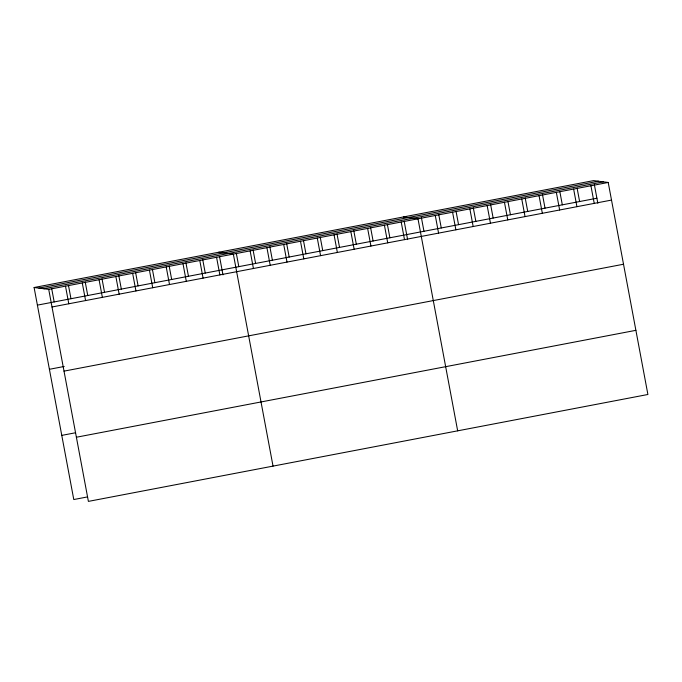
<?xml version="1.0" encoding="UTF-8"?>
<svg xmlns="http://www.w3.org/2000/svg" width="682" height="682" viewBox="0 0 682 682"><rect width="100%" height="100%" fill="white"/><g stroke="black" fill="none" stroke-linecap="round" stroke-linejoin="round"><path stroke-width="1.02" d="M34.1 287.514L593.604 180.611L608.216 182.461L647.9 394.486L88.396 501.389L48.712 289.364L34.1 287.514L73.784 499.539L87.603 496.897M38.925 288.128L598.429 181.216M43.887 288.75L603.399 181.847M48.712 289.364L608.216 182.461M37.399 305.135L596.903 198.232M52.011 306.985L611.515 200.082M49.402 369.294L64.21 366.464M64.014 371.136L623.527 264.232M61.772 435.389L75.6 432.746M76.384 437.239L635.897 330.327M403.377 216.961L417.989 218.803L457.665 430.836M218.734 252.238L233.346 254.088L273.03 466.113M594.38 184.754L597.841 203.245M590.927 185.76L594.227 203.381M577.091 188.061L579.615 201.54M573.63 189.067L576.929 206.689M559.794 191.361L562.318 204.839M556.341 192.375L559.641 209.996M542.505 194.668L545.02 208.146M539.044 195.674L542.343 213.296M525.208 197.976L527.732 211.446M521.747 198.982L525.046 216.603M507.911 201.275L510.434 214.753M504.458 202.281L507.758 219.902M490.622 204.583L493.146 218.061M487.161 205.589L490.46 223.21M473.325 207.882L475.848 221.36M469.872 208.897L473.163 226.518M456.036 211.19L458.551 224.668M452.575 212.196L455.874 229.817M438.739 214.498L441.263 227.967M435.278 215.503L438.577 233.125M421.442 217.797L423.965 231.275M404.153 221.104L407.614 239.595M401.204 222.017L404.503 239.638M387.367 224.31L389.891 237.788M384.418 225.222L387.717 242.843M370.582 227.515L373.105 240.993M367.632 228.427L370.931 246.049M353.796 230.729L356.319 244.199M350.846 231.633L354.146 249.254M337.01 233.935L339.534 247.404M334.061 234.838L337.36 252.459M320.225 237.14L322.748 250.618M317.275 238.052L320.574 255.673M303.439 240.345L305.962 253.823M300.489 241.258L303.788 258.879M286.653 243.551L289.177 257.029M283.703 244.463L287.003 262.084M269.867 246.765L272.391 260.234M266.918 247.668L270.217 265.289M253.082 249.97L255.605 263.44M250.132 250.874L253.431 268.503M236.296 253.175L238.819 266.653M219.51 256.381L222.971 274.872M216.569 257.293L219.86 274.914M202.725 259.586L205.248 273.064M199.783 260.498L203.074 278.12M185.939 262.8L188.462 276.27M182.998 263.704L186.297 281.325M169.162 266.006L171.676 279.484M166.212 266.918L169.511 284.539M152.376 269.211L154.891 282.689M149.426 270.123L152.725 287.744M135.59 272.416L138.105 285.894M132.64 273.329L135.94 290.95M118.804 275.622L121.328 289.1M115.855 276.534L119.154 294.155M102.019 278.836L104.542 292.305M99.069 279.739L102.368 297.361M85.233 282.041L87.756 295.519M82.283 282.953L85.582 300.574M68.447 285.247L70.971 298.725M65.498 286.159L68.797 303.78M51.662 288.452L54.185 301.93"/></g></svg>
